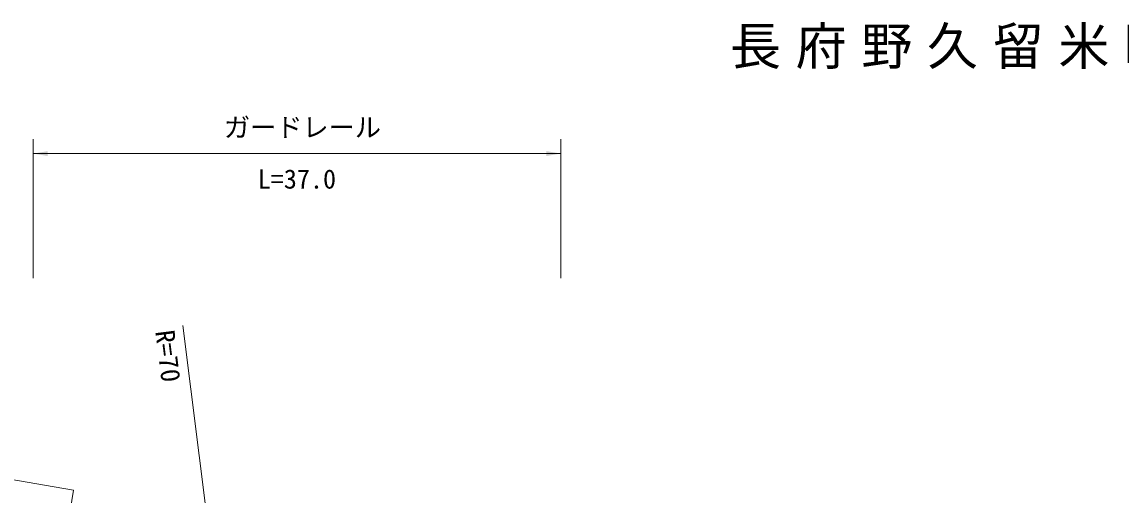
# Model space of a CAD drawing. Units: millimetres, scale not verified. Extents: x 40000 to 680000, y 20000 to 380000.
# Drawn here: x 225774 to 301351, y 260796 to 293309 of the extents above; entities that cross this region are included whole.
import ezdxf
from ezdxf.enums import TextEntityAlignment as Align

# ---------------------------------------------------------------- set-up
doc = ezdxf.new("R2010")
doc.units = ezdxf.units.MM
doc.header["$LTSCALE"] = 1000
doc.layers.add('M-BMK-HTXT', color=7, linetype='Continuous')
doc.layers.add('M-STR-HTXT', color=7, linetype='Continuous', lineweight=13)
doc.layers.add('M-WORK', color=1, linetype='Continuous', lineweight=13)
doc.styles.add('ＭＳ ゴシック', font='')
doc.styles.get('ＭＳ ゴシック').set_extended_font_data('MS Gothic')

# ---------------------------------------------------------------- blocks, each defined once
blk = doc.blocks.new('filled_arrow')
at = {"color": 0, "linetype": 'Continuous', "lineweight": -2}
blk.add_solid([(7.5, 1.25), (0, 0), (7.5, -1.25)], dxfattribs=at)

msp = doc.modelspace()

# ---------------------------------------------------------------- linework, layer by layer
at = {"layer": 'M-STR-HTXT'}
for p, q in [((226541, 275694), (226541, 285265)), ((262837, 275694), (262837, 285265)), ((226541, 284265), (262837, 284265)), ((236825, 272453), (241032, 239299))]:
    msp.add_line(p, q, dxfattribs=at)
at = {"layer": 'M-WORK'}
for p, q in [((213275, 263876), (229319, 261140)), ((229319, 261140), (228226, 254253))]:
    msp.add_line(p, q, dxfattribs=at)

# ---------------------------------------------------------------- block references
at = {"layer": 'M-STR-HTXT', "xscale": 133, "yscale": 133}
msp.add_blockref('filled_arrow', (226541, 284265), dxfattribs=at)
at = {"layer": 'M-STR-HTXT', "xscale": 133, "yscale": 133, "rotation": 180}
msp.add_blockref('filled_arrow', (262837, 284265), dxfattribs=at)

# ---------------------------------------------------------------- texts
at = {"layer": 'M-BMK-HTXT', "insert": (274469, 291507), "char_height": 2566, "attachment_point": 4, "style": 'ＭＳ ゴシック'}
msp.add_mtext('\\T1.29;長府野久留米町', dxfattribs=at)
at = {"layer": 'M-STR-HTXT', "style": 'ＭＳ ゴシック'}
msp.add_text('ガードレール', height=1320, dxfattribs=at).set_placement((239660, 286065), align=Align.MIDDLE_LEFT)
msp.add_text('L=37.0', height=1320, dxfattribs=at).set_placement((244678, 281461), align=Align.BOTTOM_CENTER)
msp.add_text('R=70', height=1320, rotation=277.23, dxfattribs=at).set_placement((235592, 272129), align=Align.MIDDLE_LEFT)

doc.saveas('drawing.dxf')
